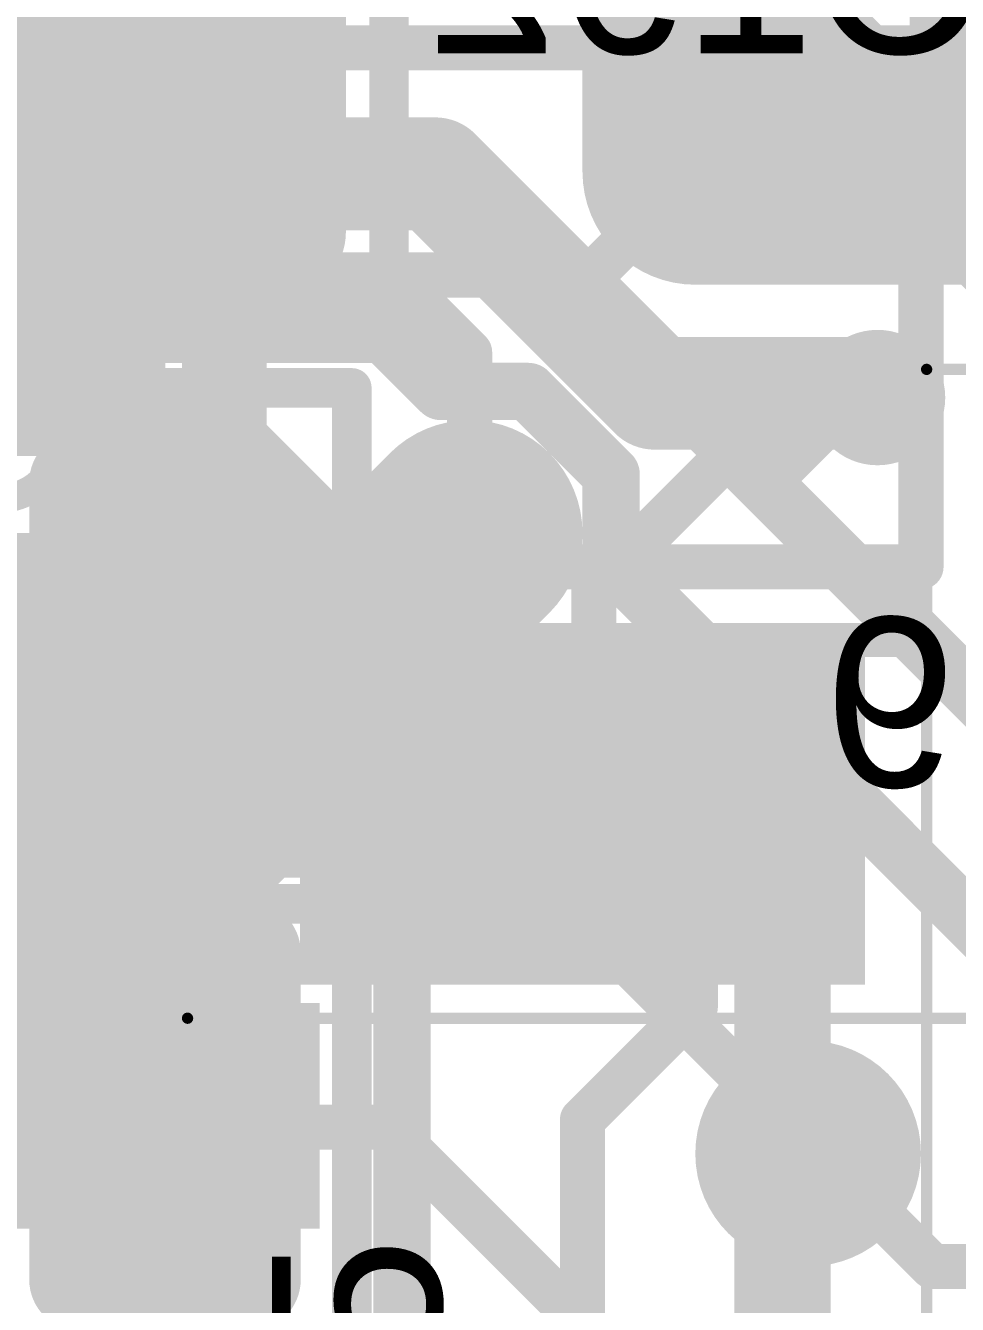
# Model space of a CAD drawing. Header units: inches. Extents: x -3 to 191, y -18 to 93.
# Drawn here: x 51.03 to 55.16, y 46.08 to 51.75 of the extents above; entities that cross this region are included whole.
import ezdxf

# ---------------------------------------------------------------- set-up
doc = ezdxf.new("R2010")
doc.units = ezdxf.units.IN
for name, color, linetype in [('Bottom Layer', 5, 'Continuous'), ('Bottom Overlay', 54, 'Continuous'), ('Bottom Paste', 16, 'Continuous'), ('Bottom Solder', 6, 'Continuous'), ('GND 1', 90, 'Continuous'), ('GND 2', 156, 'Continuous'), ('Mechanical 13', 56, 'Continuous'), ('Mechanical 15', 56, 'Continuous'), ('Mechanical 20', 56, 'Continuous'), ('PWR', 16, 'Continuous'), ('Signal L4', 76, 'Continuous'), ('Top Layer', 1, 'Continuous'), ('Top Overlay', 2, 'Continuous'), ('Top Paste', 8, 'Continuous'), ('Top Solder', 216, 'Continuous'), ('Via Holes', 16, 'Continuous')]:
    doc.layers.add(name, color=color, linetype=linetype)
doc.styles.add('Arial', font='', dxfattribs={"height": 0.2})
doc.styles.get('Arial').set_extended_font_data('Arial')

# ---------------------------------------------------------------- blocks, each defined once
blk = doc.blocks.new('RES_0805_B_33')
at = {"layer": 'Bottom Layer'}
h = blk.add_hatch(color=5, dxfattribs=at)
edge = h.paths.add_edge_path()
edge.add_arc((-1.325, 0.725), 0.125, 90, 180)
edge.add_line((-1.45, 0.725), (-1.45, -0.725))
edge.add_arc((-1.325, -0.725), 0.125, 180, 270)
edge.add_line((-1.325, -0.85), (-0.575, -0.85))
edge.add_arc((-0.575, -0.725), 0.125, 270, 360)
edge.add_line((-0.45, -0.725), (-0.45, 0.725))
edge.add_arc((-0.575, 0.725), 0.125, 0, 90)
edge.add_line((-0.575, 0.85), (-1.325, 0.85))
h = blk.add_hatch(color=5, dxfattribs=at)
edge = h.paths.add_edge_path()
edge.add_arc((0.575, 0.725), 0.125, 90, 180)
edge.add_line((0.45, 0.725), (0.45, -0.725))
edge.add_arc((0.575, -0.725), 0.125, 180, 270)
edge.add_line((0.575, -0.85), (1.325, -0.85))
edge.add_arc((1.325, -0.725), 0.125, 270, 360)
edge.add_line((1.45, -0.725), (1.45, 0.725))
edge.add_arc((1.325, 0.725), 0.125, 0, 90)
edge.add_line((1.325, 0.85), (0.575, 0.85))
at = {"layer": 'Bottom Paste'}
h = blk.add_hatch(color=16, dxfattribs=at)
edge = h.paths.add_edge_path()
edge.add_arc((-1.325, 0.725), 0.125, 90, 180)
edge.add_line((-1.45, 0.725), (-1.45, -0.725))
edge.add_arc((-1.325, -0.725), 0.125, 180, 270)
edge.add_line((-1.325, -0.85), (-0.575, -0.85))
edge.add_arc((-0.575, -0.725), 0.125, 270, 360)
edge.add_line((-0.45, -0.725), (-0.45, 0.725))
edge.add_arc((-0.575, 0.725), 0.125, 0, 90)
edge.add_line((-0.575, 0.85), (-1.325, 0.85))
h = blk.add_hatch(color=16, dxfattribs=at)
edge = h.paths.add_edge_path()
edge.add_arc((0.575, 0.725), 0.125, 90, 180)
edge.add_line((0.45, 0.725), (0.45, -0.725))
edge.add_arc((0.575, -0.725), 0.125, 180, 270)
edge.add_line((0.575, -0.85), (1.325, -0.85))
edge.add_arc((1.325, -0.725), 0.125, 270, 360)
edge.add_line((1.45, -0.725), (1.45, 0.725))
edge.add_arc((1.325, 0.725), 0.125, 0, 90)
edge.add_line((1.325, 0.85), (0.575, 0.85))
at = {"layer": 'Bottom Solder'}
h = blk.add_hatch(color=6, dxfattribs=at)
edge = h.paths.add_edge_path()
edge.add_arc((-1.325, 0.725), 0.2266, 90, 180)
edge.add_line((-1.5516, 0.725), (-1.5516, -0.725))
edge.add_arc((-1.325, -0.725), 0.2266, 180, 270)
edge.add_line((-1.325, -0.9516), (-0.575, -0.9516))
edge.add_arc((-0.575, -0.725), 0.2266, 270, 360)
edge.add_line((-0.3484, -0.725), (-0.3484, 0.725))
edge.add_arc((-0.575, 0.725), 0.2266, 0, 90)
edge.add_line((-0.575, 0.9516), (-1.325, 0.9516))
h = blk.add_hatch(color=6, dxfattribs=at)
edge = h.paths.add_edge_path()
edge.add_arc((0.575, 0.725), 0.2266, 90, 180)
edge.add_line((0.3484, 0.725), (0.3484, -0.725))
edge.add_arc((0.575, -0.725), 0.2266, 180, 270)
edge.add_line((0.575, -0.9516), (1.325, -0.9516))
edge.add_arc((1.325, -0.725), 0.2266, 270, 360)
edge.add_line((1.5516, -0.725), (1.5516, 0.725))
edge.add_arc((1.325, 0.725), 0.2266, 0, 90)
edge.add_line((1.325, 0.9516), (0.575, 0.9516))
at = {"layer": 'Mechanical 13'}
for points in [[(1.778, 1.143, 0.175, 0.175, 0), (-1.778, 1.143, 0.175, 0.175, 0)], [(-1.778, 1.143, 0.175, 0.175, 0), (-1.778, -1.143, 0.175, 0.175, 0)], [(1.778, 1.143, 0.175, 0.175, 0), (1.778, -1.143, 0.175, 0.175, 0)], [(1.778, -1.143, 0.175, 0.175, 0), (-1.778, -1.143, 0.175, 0.175, 0)]]:
    blk.add_lwpolyline(points, format="xyseb", dxfattribs=at)
for points in [[(-1.8217, 1.143, 0.0875, 0.0875, 1), (-1.7343, 1.143, 0.0875, 0.0875, 1)], [(-1.8217, 1.143, 0.0875, 0.0875, 1), (-1.7343, 1.143, 0.0875, 0.0875, 1)], [(1.7343, 1.143, 0.0875, 0.0875, 1), (1.8217, 1.143, 0.0875, 0.0875, 1)], [(1.7343, 1.143, 0.0875, 0.0875, 1), (1.8217, 1.143, 0.0875, 0.0875, 1)], [(-1.8217, -1.143, 0.0875, 0.0875, 1), (-1.7343, -1.143, 0.0875, 0.0875, 1)], [(-1.8217, -1.143, 0.0875, 0.0875, 1), (-1.7343, -1.143, 0.0875, 0.0875, 1)], [(1.7343, -1.143, 0.0875, 0.0875, 1), (1.8217, -1.143, 0.0875, 0.0875, 1)], [(1.7343, -1.143, 0.0875, 0.0875, 1), (1.8217, -1.143, 0.0875, 0.0875, 1)]]:
    blk.add_lwpolyline(points, format="xyseb", close=True, dxfattribs=at)
at = {"layer": 'Mechanical 13', "style": 'Arial', "text_generation_flag": 2}
blk.add_text('R148', height=1, rotation=180, dxfattribs=at).set_placement((-1.7494, 0.4998))
blk = doc.blocks.new('RES_0805_B_34')
at = {"layer": 'Bottom Layer'}
h = blk.add_hatch(color=5, dxfattribs=at)
edge = h.paths.add_edge_path()
edge.add_arc((-1.325, 0.725), 0.125, 90, 180)
edge.add_line((-1.45, 0.725), (-1.45, -0.725))
edge.add_arc((-1.325, -0.725), 0.125, 180, 270)
edge.add_line((-1.325, -0.85), (-0.575, -0.85))
edge.add_arc((-0.575, -0.725), 0.125, 270, 360)
edge.add_line((-0.45, -0.725), (-0.45, 0.725))
edge.add_arc((-0.575, 0.725), 0.125, 0, 90)
edge.add_line((-0.575, 0.85), (-1.325, 0.85))
h = blk.add_hatch(color=5, dxfattribs=at)
edge = h.paths.add_edge_path()
edge.add_arc((0.575, 0.725), 0.125, 90, 180)
edge.add_line((0.45, 0.725), (0.45, -0.725))
edge.add_arc((0.575, -0.725), 0.125, 180, 270)
edge.add_line((0.575, -0.85), (1.325, -0.85))
edge.add_arc((1.325, -0.725), 0.125, 270, 360)
edge.add_line((1.45, -0.725), (1.45, 0.725))
edge.add_arc((1.325, 0.725), 0.125, 0, 90)
edge.add_line((1.325, 0.85), (0.575, 0.85))
at = {"layer": 'Bottom Paste'}
h = blk.add_hatch(color=16, dxfattribs=at)
edge = h.paths.add_edge_path()
edge.add_arc((-1.325, 0.725), 0.125, 90, 180)
edge.add_line((-1.45, 0.725), (-1.45, -0.725))
edge.add_arc((-1.325, -0.725), 0.125, 180, 270)
edge.add_line((-1.325, -0.85), (-0.575, -0.85))
edge.add_arc((-0.575, -0.725), 0.125, 270, 360)
edge.add_line((-0.45, -0.725), (-0.45, 0.725))
edge.add_arc((-0.575, 0.725), 0.125, 0, 90)
edge.add_line((-0.575, 0.85), (-1.325, 0.85))
h = blk.add_hatch(color=16, dxfattribs=at)
edge = h.paths.add_edge_path()
edge.add_arc((0.575, 0.725), 0.125, 90, 180)
edge.add_line((0.45, 0.725), (0.45, -0.725))
edge.add_arc((0.575, -0.725), 0.125, 180, 270)
edge.add_line((0.575, -0.85), (1.325, -0.85))
edge.add_arc((1.325, -0.725), 0.125, 270, 360)
edge.add_line((1.45, -0.725), (1.45, 0.725))
edge.add_arc((1.325, 0.725), 0.125, 0, 90)
edge.add_line((1.325, 0.85), (0.575, 0.85))
at = {"layer": 'Bottom Solder'}
h = blk.add_hatch(color=6, dxfattribs=at)
edge = h.paths.add_edge_path()
edge.add_arc((-1.325, 0.725), 0.2266, 90, 180)
edge.add_line((-1.5516, 0.725), (-1.5516, -0.725))
edge.add_arc((-1.325, -0.725), 0.2266, 180, 270)
edge.add_line((-1.325, -0.9516), (-0.575, -0.9516))
edge.add_arc((-0.575, -0.725), 0.2266, 270, 360)
edge.add_line((-0.3484, -0.725), (-0.3484, 0.725))
edge.add_arc((-0.575, 0.725), 0.2266, 0, 90)
edge.add_line((-0.575, 0.9516), (-1.325, 0.9516))
h = blk.add_hatch(color=6, dxfattribs=at)
edge = h.paths.add_edge_path()
edge.add_arc((0.575, 0.725), 0.2266, 90, 180)
edge.add_line((0.3484, 0.725), (0.3484, -0.725))
edge.add_arc((0.575, -0.725), 0.2266, 180, 270)
edge.add_line((0.575, -0.9516), (1.325, -0.9516))
edge.add_arc((1.325, -0.725), 0.2266, 270, 360)
edge.add_line((1.5516, -0.725), (1.5516, 0.725))
edge.add_arc((1.325, 0.725), 0.2266, 0, 90)
edge.add_line((1.325, 0.9516), (0.575, 0.9516))
at = {"layer": 'Mechanical 13'}
for points in [[(1.778, 1.143, 0.175, 0.175, 0), (-1.778, 1.143, 0.175, 0.175, 0)], [(-1.778, 1.143, 0.175, 0.175, 0), (-1.778, -1.143, 0.175, 0.175, 0)], [(1.778, 1.143, 0.175, 0.175, 0), (1.778, -1.143, 0.175, 0.175, 0)], [(1.778, -1.143, 0.175, 0.175, 0), (-1.778, -1.143, 0.175, 0.175, 0)]]:
    blk.add_lwpolyline(points, format="xyseb", dxfattribs=at)
for points in [[(-1.8217, 1.143, 0.0875, 0.0875, 1), (-1.7343, 1.143, 0.0875, 0.0875, 1)], [(-1.8217, 1.143, 0.0875, 0.0875, 1), (-1.7343, 1.143, 0.0875, 0.0875, 1)], [(1.7343, 1.143, 0.0875, 0.0875, 1), (1.8217, 1.143, 0.0875, 0.0875, 1)], [(1.7343, 1.143, 0.0875, 0.0875, 1), (1.8217, 1.143, 0.0875, 0.0875, 1)], [(-1.8217, -1.143, 0.0875, 0.0875, 1), (-1.7343, -1.143, 0.0875, 0.0875, 1)], [(-1.8217, -1.143, 0.0875, 0.0875, 1), (-1.7343, -1.143, 0.0875, 0.0875, 1)], [(1.7343, -1.143, 0.0875, 0.0875, 1), (1.8217, -1.143, 0.0875, 0.0875, 1)], [(1.7343, -1.143, 0.0875, 0.0875, 1), (1.8217, -1.143, 0.0875, 0.0875, 1)]]:
    blk.add_lwpolyline(points, format="xyseb", close=True, dxfattribs=at)
at = {"layer": 'Mechanical 13', "style": 'Arial', "text_generation_flag": 2}
blk.add_text('R147', height=1, rotation=180, dxfattribs=at).set_placement((-1.7494, 0.4998))
blk = doc.blocks.new('CAP_0805_B_51')
at = {"layer": 'Bottom Layer'}
h = blk.add_hatch(color=5, dxfattribs=at)
edge = h.paths.add_edge_path()
edge.add_arc((-1.668, 0.675), 0.175, 90, 180)
edge.add_line((-1.843, 0.675), (-1.843, -0.675))
edge.add_arc((-1.668, -0.675), 0.175, 180, 270)
edge.add_line((-1.668, -0.85), (-0.618, -0.85))
edge.add_arc((-0.618, -0.675), 0.175, 270, 360)
edge.add_line((-0.443, -0.675), (-0.443, 0.675))
edge.add_arc((-0.618, 0.675), 0.175, 0, 90)
edge.add_line((-0.618, 0.85), (-1.668, 0.85))
h = blk.add_hatch(color=5, dxfattribs=at)
edge = h.paths.add_edge_path()
edge.add_arc((0.618, 0.675), 0.175, 90, 180)
edge.add_line((0.443, 0.675), (0.443, -0.675))
edge.add_arc((0.618, -0.675), 0.175, 180, 270)
edge.add_line((0.618, -0.85), (1.668, -0.85))
edge.add_arc((1.668, -0.675), 0.175, 270, 360)
edge.add_line((1.843, -0.675), (1.843, 0.675))
edge.add_arc((1.668, 0.675), 0.175, 0, 90)
edge.add_line((1.668, 0.85), (0.618, 0.85))
at = {"layer": 'Bottom Paste'}
h = blk.add_hatch(color=16, dxfattribs=at)
edge = h.paths.add_edge_path()
edge.add_arc((-1.668, 0.675), 0.175, 90, 180)
edge.add_line((-1.843, 0.675), (-1.843, -0.675))
edge.add_arc((-1.668, -0.675), 0.175, 180, 270)
edge.add_line((-1.668, -0.85), (-0.618, -0.85))
edge.add_arc((-0.618, -0.675), 0.175, 270, 360)
edge.add_line((-0.443, -0.675), (-0.443, 0.675))
edge.add_arc((-0.618, 0.675), 0.175, 0, 90)
edge.add_line((-0.618, 0.85), (-1.668, 0.85))
h = blk.add_hatch(color=16, dxfattribs=at)
edge = h.paths.add_edge_path()
edge.add_arc((0.618, 0.675), 0.175, 90, 180)
edge.add_line((0.443, 0.675), (0.443, -0.675))
edge.add_arc((0.618, -0.675), 0.175, 180, 270)
edge.add_line((0.618, -0.85), (1.668, -0.85))
edge.add_arc((1.668, -0.675), 0.175, 270, 360)
edge.add_line((1.843, -0.675), (1.843, 0.675))
edge.add_arc((1.668, 0.675), 0.175, 0, 90)
edge.add_line((1.668, 0.85), (0.618, 0.85))
at = {"layer": 'Bottom Solder'}
h = blk.add_hatch(color=6, dxfattribs=at)
edge = h.paths.add_edge_path()
edge.add_arc((-1.668, 0.675), 0.2766, 90, 180)
edge.add_line((-1.9446, 0.675), (-1.9446, -0.675))
edge.add_arc((-1.668, -0.675), 0.2766, 180, 270)
edge.add_line((-1.668, -0.9516), (-0.618, -0.9516))
edge.add_arc((-0.618, -0.675), 0.2766, 270, 360)
edge.add_line((-0.3414, -0.675), (-0.3414, 0.675))
edge.add_arc((-0.618, 0.675), 0.2766, 0, 90)
edge.add_line((-0.618, 0.9516), (-1.668, 0.9516))
h = blk.add_hatch(color=6, dxfattribs=at)
edge = h.paths.add_edge_path()
edge.add_arc((0.618, 0.675), 0.2766, 90, 180)
edge.add_line((0.3414, 0.675), (0.3414, -0.675))
edge.add_arc((0.618, -0.675), 0.2766, 180, 270)
edge.add_line((0.618, -0.9516), (1.668, -0.9516))
edge.add_arc((1.668, -0.675), 0.2766, 270, 360)
edge.add_line((1.9446, -0.675), (1.9446, 0.675))
edge.add_arc((1.668, 0.675), 0.2766, 0, 90)
edge.add_line((1.668, 0.9516), (0.618, 0.9516))
at = {"layer": 'Mechanical 13'}
for points in [[(-2.159, 1.143, 0.175, 0.175, 0), (2.159, 1.143, 0.175, 0.175, 0)], [(-2.159, 1.143, 0.175, 0.175, 0), (-2.159, -1.143, 0.175, 0.175, 0)], [(2.159, 1.143, 0.175, 0.175, 0), (2.159, -1.143, 0.175, 0.175, 0)], [(-2.159, -1.143, 0.175, 0.175, 0), (2.159, -1.143, 0.175, 0.175, 0)]]:
    blk.add_lwpolyline(points, format="xyseb", dxfattribs=at)
for points in [[(-2.2027, 1.143, 0.0875, 0.0875, 1), (-2.1153, 1.143, 0.0875, 0.0875, 1)], [(-2.2027, 1.143, 0.0875, 0.0875, 1), (-2.1153, 1.143, 0.0875, 0.0875, 1)], [(2.1153, 1.143, 0.0875, 0.0875, 1), (2.2027, 1.143, 0.0875, 0.0875, 1)], [(2.1153, 1.143, 0.0875, 0.0875, 1), (2.2027, 1.143, 0.0875, 0.0875, 1)], [(-2.2027, -1.143, 0.0875, 0.0875, 1), (-2.1153, -1.143, 0.0875, 0.0875, 1)], [(-2.2027, -1.143, 0.0875, 0.0875, 1), (-2.1153, -1.143, 0.0875, 0.0875, 1)], [(2.1153, -1.143, 0.0875, 0.0875, 1), (2.2027, -1.143, 0.0875, 0.0875, 1)], [(2.1153, -1.143, 0.0875, 0.0875, 1), (2.2027, -1.143, 0.0875, 0.0875, 1)]]:
    blk.add_lwpolyline(points, format="xyseb", close=True, dxfattribs=at)
at = {"layer": 'Mechanical 13', "style": 'Arial', "text_generation_flag": 2}
blk.add_text('C196', height=1, rotation=180, dxfattribs=at).set_placement((-1.7494, 0.4998))
blk = doc.blocks.new('QFP50P900X900X160_48N_B_66')
at = {"layer": 'Mechanical 20'}
for points in [[(-5.225, -5.225, 0.05, 0.05, 0), (-5.225, 5.225, 0.05, 0.05, 0)], [(5.225, -5.225, 0.05, 0.05, 0), (-5.225, -5.225, 0.05, 0.05, 0)]]:
    blk.add_lwpolyline(points, format="xyseb", dxfattribs=at)
blk.add_lwpolyline([(-5.2375, -5.225, 0.025, 0.025, 1), (-5.2125, -5.225, 0.025, 0.025, 1)], format="xyseb", close=True, dxfattribs=at)
blk.add_lwpolyline([(-5.2375, -5.225, 0.025, 0.025, 1), (-5.2125, -5.225, 0.025, 0.025, 1)], format="xyseb", close=True, dxfattribs=at)
blk = doc.blocks.new('PAD_RND_1MM_141')
at = {"layer": 'Top Layer'}
h = blk.add_hatch(color=1, dxfattribs=at)
edge = h.paths.add_edge_path()
edge.add_arc((0, 0), 0.5, 0, 360)
at = {"layer": 'Top Solder'}
h = blk.add_hatch(color=216, dxfattribs=at)
edge = h.paths.add_edge_path()
edge.add_arc((0, 0), 0.5, 0, 360)
blk = doc.blocks.new('CAP_0805_390')
at = {"layer": 'Top Layer'}
h = blk.add_hatch(color=1, dxfattribs=at)
edge = h.paths.add_edge_path()
edge.add_arc((-1.668, 0.675), 0.175, 90, 180)
edge.add_line((-1.843, 0.675), (-1.843, -0.675))
edge.add_arc((-1.668, -0.675), 0.175, 180, 270)
edge.add_line((-1.668, -0.85), (-0.618, -0.85))
edge.add_arc((-0.618, -0.675), 0.175, 270, 360)
edge.add_line((-0.443, -0.675), (-0.443, 0.675))
edge.add_arc((-0.618, 0.675), 0.175, 0, 90)
edge.add_line((-0.618, 0.85), (-1.668, 0.85))
h = blk.add_hatch(color=1, dxfattribs=at)
edge = h.paths.add_edge_path()
edge.add_arc((0.618, 0.675), 0.175, 90, 180)
edge.add_line((0.443, 0.675), (0.443, -0.675))
edge.add_arc((0.618, -0.675), 0.175, 180, 270)
edge.add_line((0.618, -0.85), (1.668, -0.85))
edge.add_arc((1.668, -0.675), 0.175, 270, 360)
edge.add_line((1.843, -0.675), (1.843, 0.675))
edge.add_arc((1.668, 0.675), 0.175, 0, 90)
edge.add_line((1.668, 0.85), (0.618, 0.85))
at = {"layer": 'Top Paste'}
h = blk.add_hatch(color=8, dxfattribs=at)
edge = h.paths.add_edge_path()
edge.add_arc((-1.668, 0.675), 0.175, 90, 180)
edge.add_line((-1.843, 0.675), (-1.843, -0.675))
edge.add_arc((-1.668, -0.675), 0.175, 180, 270)
edge.add_line((-1.668, -0.85), (-0.618, -0.85))
edge.add_arc((-0.618, -0.675), 0.175, 270, 360)
edge.add_line((-0.443, -0.675), (-0.443, 0.675))
edge.add_arc((-0.618, 0.675), 0.175, 0, 90)
edge.add_line((-0.618, 0.85), (-1.668, 0.85))
h = blk.add_hatch(color=8, dxfattribs=at)
edge = h.paths.add_edge_path()
edge.add_arc((0.618, 0.675), 0.175, 90, 180)
edge.add_line((0.443, 0.675), (0.443, -0.675))
edge.add_arc((0.618, -0.675), 0.175, 180, 270)
edge.add_line((0.618, -0.85), (1.668, -0.85))
edge.add_arc((1.668, -0.675), 0.175, 270, 360)
edge.add_line((1.843, -0.675), (1.843, 0.675))
edge.add_arc((1.668, 0.675), 0.175, 0, 90)
edge.add_line((1.668, 0.85), (0.618, 0.85))
at = {"layer": 'Top Solder'}
h = blk.add_hatch(color=216, dxfattribs=at)
edge = h.paths.add_edge_path()
edge.add_arc((-1.668, 0.675), 0.2766, 90, 180)
edge.add_line((-1.9446, 0.675), (-1.9446, -0.675))
edge.add_arc((-1.668, -0.675), 0.2766, 180, 270)
edge.add_line((-1.668, -0.9516), (-0.618, -0.9516))
edge.add_arc((-0.618, -0.675), 0.2766, 270, 360)
edge.add_line((-0.3414, -0.675), (-0.3414, 0.675))
edge.add_arc((-0.618, 0.675), 0.2766, 0, 90)
edge.add_line((-0.618, 0.9516), (-1.668, 0.9516))
h = blk.add_hatch(color=216, dxfattribs=at)
edge = h.paths.add_edge_path()
edge.add_arc((0.618, 0.675), 0.2766, 90, 180)
edge.add_line((0.3414, 0.675), (0.3414, -0.675))
edge.add_arc((0.618, -0.675), 0.2766, 180, 270)
edge.add_line((0.618, -0.9516), (1.668, -0.9516))
edge.add_arc((1.668, -0.675), 0.2766, 270, 360)
edge.add_line((1.9446, -0.675), (1.9446, 0.675))
edge.add_arc((1.668, 0.675), 0.2766, 0, 90)
edge.add_line((1.668, 0.9516), (0.618, 0.9516))
at = {"layer": 'Mechanical 13'}
for points in [[(-2.159, 1.143, 0.175, 0.175, 0), (-2.159, -1.143, 0.175, 0.175, 0)], [(-2.159, 1.143, 0.175, 0.175, 0), (2.159, 1.143, 0.175, 0.175, 0)], [(2.159, 1.143, 0.175, 0.175, 0), (2.159, -1.143, 0.175, 0.175, 0)], [(-2.159, -1.143, 0.175, 0.175, 0), (2.159, -1.143, 0.175, 0.175, 0)]]:
    blk.add_lwpolyline(points, format="xyseb", dxfattribs=at)
for points in [[(-2.2027, 1.143, 0.0875, 0.0875, 1), (-2.1153, 1.143, 0.0875, 0.0875, 1)], [(-2.2027, 1.143, 0.0875, 0.0875, 1), (-2.1153, 1.143, 0.0875, 0.0875, 1)], [(2.1153, 1.143, 0.0875, 0.0875, 1), (2.2027, 1.143, 0.0875, 0.0875, 1)], [(2.1153, 1.143, 0.0875, 0.0875, 1), (2.2027, 1.143, 0.0875, 0.0875, 1)], [(-2.2027, -1.143, 0.0875, 0.0875, 1), (-2.1153, -1.143, 0.0875, 0.0875, 1)], [(-2.2027, -1.143, 0.0875, 0.0875, 1), (-2.1153, -1.143, 0.0875, 0.0875, 1)], [(2.1153, -1.143, 0.0875, 0.0875, 1), (2.2027, -1.143, 0.0875, 0.0875, 1)], [(2.1153, -1.143, 0.0875, 0.0875, 1), (2.2027, -1.143, 0.0875, 0.0875, 1)]]:
    blk.add_lwpolyline(points, format="xyseb", close=True, dxfattribs=at)
at = {"layer": 'Mechanical 13', "style": 'Arial'}
blk.add_text('C138', height=1, dxfattribs=at).set_placement((-1.7494, -0.4998))
blk = doc.blocks.new('SOP50P490X110_10N_526')
at = {"layer": 'Top Layer'}
for points in [[(1.5, 1.15), (2.9, 1.15), (2.9, 0.85), (1.5, 0.85)], [(1.5, 0.65), (2.9, 0.65), (2.9, 0.35), (1.5, 0.35)], [(1.5, 0.15), (2.9, 0.15), (2.9, -0.15), (1.5, -0.15)], [(1.5, -0.35), (2.9, -0.35), (2.9, -0.65), (1.5, -0.65)], [(1.5, -0.85), (2.9, -0.85), (2.9, -1.15), (1.5, -1.15)]]:
    blk.add_hatch(color=1, dxfattribs=at).paths.add_polyline_path(points)
at = {"layer": 'Top Paste'}
for points in [[(1.5, 1.15), (2.9, 1.15), (2.9, 0.85), (1.5, 0.85)], [(1.5, 0.65), (2.9, 0.65), (2.9, 0.35), (1.5, 0.35)], [(1.5, 0.15), (2.9, 0.15), (2.9, -0.15), (1.5, -0.15)], [(1.5, -0.35), (2.9, -0.35), (2.9, -0.65), (1.5, -0.65)], [(1.5, -0.85), (2.9, -0.85), (2.9, -1.15), (1.5, -1.15)]]:
    blk.add_hatch(color=8, dxfattribs=at).paths.add_polyline_path(points)
at = {"layer": 'Top Solder'}
for points in [[(1.3984, 1.2516), (3.0016, 1.2516), (3.0016, 0.7484), (1.3984, 0.7484)], [(1.3984, 0.7516), (3.0016, 0.7516), (3.0016, 0.2484), (1.3984, 0.2484)], [(1.3984, 0.2516), (3.0016, 0.2516), (3.0016, -0.2516), (1.3984, -0.2516)], [(1.3984, -0.2484), (3.0016, -0.2484), (3.0016, -0.7516), (1.3984, -0.7516)], [(1.3984, -0.7484), (3.0016, -0.7484), (3.0016, -1.2516), (1.3984, -1.2516)]]:
    blk.add_hatch(color=216, dxfattribs=at).paths.add_polyline_path(points)
at = {"layer": 'Mechanical 15'}
for points in [[(-1.5, 1, 0.1, 0.1, 0), (-1, 1.5, 0.1, 0.1, 0)], [(1.5, 1.5, 0.1, 0.1, 0), (-1.5, 1.5, 0.1, 0.1, 0)], [(1.5, -1.5, 0.1, 0.1, 0), (1.5, 1.5, 0.1, 0.1, 0)], [(1.5, -1.5, 0.1, 0.1, 0), (-1.5, -1.5, 0.1, 0.1, 0)]]:
    blk.add_lwpolyline(points, format="xyseb", dxfattribs=at)
for points in [[(-1.025, 1.5, 0.05, 0.05, 1), (-0.975, 1.5, 0.05, 0.05, 1)], [(1.475, 1.5, 0.05, 0.05, 1), (1.525, 1.5, 0.05, 0.05, 1)], [(1.475, 1.5, 0.05, 0.05, 1), (1.525, 1.5, 0.05, 0.05, 1)], [(1.475, -1.5, 0.05, 0.05, 1), (1.525, -1.5, 0.05, 0.05, 1)], [(1.475, -1.5, 0.05, 0.05, 1), (1.525, -1.5, 0.05, 0.05, 1)]]:
    blk.add_lwpolyline(points, format="xyseb", close=True, dxfattribs=at)
at = {"layer": 'Mechanical 20'}
for points in [[(3.15, -1.75, 0.05, 0.05, 0), (3.15, 1.75, 0.05, 0.05, 0)], [(3.15, -1.75, 0.05, 0.05, 0), (-3.15, -1.75, 0.05, 0.05, 0)]]:
    blk.add_lwpolyline(points, format="xyseb", dxfattribs=at)
blk.add_lwpolyline([(3.1375, -1.75, 0.025, 0.025, 1), (3.1625, -1.75, 0.025, 0.025, 1)], format="xyseb", close=True, dxfattribs=at)
blk.add_lwpolyline([(3.1375, -1.75, 0.025, 0.025, 1), (3.1625, -1.75, 0.025, 0.025, 1)], format="xyseb", close=True, dxfattribs=at)
at = {"layer": 'Top Overlay'}
for points in [[(-1.15, -1.5, 0.2, 0.2, 0), (-1.15, 1.5, 0.2, 0.2, 0)], [(1.15, 1.5, 0.2, 0.2, 0), (-1.15, 1.5, 0.2, 0.2, 0)], [(1.15, -1.5, 0.2, 0.2, 0), (1.15, 1.5, 0.2, 0.2, 0)], [(1.15, -1.5, 0.2, 0.2, 0), (-1.15, -1.5, 0.2, 0.2, 0)]]:
    blk.add_lwpolyline(points, format="xyseb", dxfattribs=at)
for points in [[(-1.2, 1.5, 0.1, 0.1, 1), (-1.1, 1.5, 0.1, 0.1, 1)], [(-1.2, 1.5, 0.1, 0.1, 1), (-1.1, 1.5, 0.1, 0.1, 1)], [(1.1, 1.5, 0.1, 0.1, 1), (1.2, 1.5, 0.1, 0.1, 1)], [(1.1, 1.5, 0.1, 0.1, 1), (1.2, 1.5, 0.1, 0.1, 1)], [(-1.2, -1.5, 0.1, 0.1, 1), (-1.1, -1.5, 0.1, 0.1, 1)], [(-1.2, -1.5, 0.1, 0.1, 1), (-1.1, -1.5, 0.1, 0.1, 1)], [(1.1, -1.5, 0.1, 0.1, 1), (1.2, -1.5, 0.1, 0.1, 1)], [(1.1, -1.5, 0.1, 0.1, 1), (1.2, -1.5, 0.1, 0.1, 1)]]:
    blk.add_lwpolyline(points, format="xyseb", close=True, dxfattribs=at)

msp = doc.modelspace()

# ---------------------------------------------------------------- hatches: boundary and pattern name
at = {"layer": 'Bottom Layer'}
h = msp.add_hatch(color=5, dxfattribs=at)
edge = h.paths.add_edge_path()
edge.add_arc((54, 51.1), 0.3, 0, 360)
h = msp.add_hatch(color=5, dxfattribs=at)
edge = h.paths.add_edge_path()
edge.add_arc((54.8075, 50.1), 0.3, 0, 360)
h = msp.add_hatch(color=5, dxfattribs=at)
edge = h.paths.add_edge_path()
edge.add_arc((53, 49.5), 0.3, 0, 360)
at = {"layer": 'GND 1'}
h = msp.add_hatch(color=90, dxfattribs=at)
edge = h.paths.add_edge_path()
edge.add_arc((54, 51.1), 0.3, 0, 360)
h = msp.add_hatch(color=90, dxfattribs=at)
edge = h.paths.add_edge_path()
edge.add_arc((54.8075, 50.1), 0.3, 0, 360)
h = msp.add_hatch(color=90, dxfattribs=at)
edge = h.paths.add_edge_path()
edge.add_arc((53, 49.5), 0.3, 0, 360)
at = {"layer": 'GND 2'}
h = msp.add_hatch(color=156, dxfattribs=at)
edge = h.paths.add_edge_path()
edge.add_arc((54, 51.1), 0.3, 0, 360)
h = msp.add_hatch(color=156, dxfattribs=at)
edge = h.paths.add_edge_path()
edge.add_arc((54.8075, 50.1), 0.3, 0, 360)
h = msp.add_hatch(color=156, dxfattribs=at)
edge = h.paths.add_edge_path()
edge.add_arc((53, 49.5), 0.3, 0, 360)
at = {"layer": 'PWR'}
h = msp.add_hatch(color=16, dxfattribs=at)
edge = h.paths.add_edge_path()
edge.add_arc((54, 51.1), 0.3, 0, 360)
h = msp.add_hatch(color=16, dxfattribs=at)
edge = h.paths.add_edge_path()
edge.add_arc((54.8075, 50.1), 0.3, 0, 360)
h = msp.add_hatch(color=16, dxfattribs=at)
edge = h.paths.add_edge_path()
edge.add_arc((53, 49.5), 0.3, 0, 360)
at = {"layer": 'Signal L4'}
h = msp.add_hatch(color=76, dxfattribs=at)
edge = h.paths.add_edge_path()
edge.add_arc((54, 51.1), 0.3, 0, 360)
h = msp.add_hatch(color=76, dxfattribs=at)
edge = h.paths.add_edge_path()
edge.add_arc((54.8075, 50.1), 0.3, 0, 360)
h = msp.add_hatch(color=76, dxfattribs=at)
edge = h.paths.add_edge_path()
edge.add_arc((53, 49.5), 0.3, 0, 360)
at = {"layer": 'Top Layer'}
h = msp.add_hatch(color=1, dxfattribs=at)
edge = h.paths.add_edge_path()
edge.add_arc((54, 51.1), 0.3, 0, 360)
h = msp.add_hatch(color=1, dxfattribs=at)
edge = h.paths.add_edge_path()
edge.add_arc((54.8075, 50.1), 0.3, 0, 360)
h = msp.add_hatch(color=1, dxfattribs=at)
edge = h.paths.add_edge_path()
edge.add_arc((53, 49.5), 0.3, 0, 360)
at = {"layer": 'Via Holes'}
h = msp.add_hatch(color=7, dxfattribs=at)
edge = h.paths.add_edge_path()
edge.add_arc((54, 51.1), 0.15, 0, 360)
h = msp.add_hatch(color=7, dxfattribs=at)
edge = h.paths.add_edge_path()
edge.add_arc((54.8075, 50.1), 0.15, 0, 360)
h = msp.add_hatch(color=7, dxfattribs=at)
edge = h.paths.add_edge_path()
edge.add_arc((53, 49.5), 0.15, 0, 360)

# ---------------------------------------------------------------- linework, layer by layer
at = {"layer": 'Bottom Layer'}
for points in [[(55.1, 51.3852, 0.2, 0.2, 0), (55.1, 54.6147, 0.2, 0.2, 0)], [(54.1412, 52.2744, 0.2, 0.2, 0), (54.7, 51.7156, 0.2, 0.2, 0)], [(54.7, 51.6156, 0.2, 0.2, 0), (54.7, 51.7156, 0.2, 0.2, 0)], [(54.7, 51.2196, 0.2, 0.2, 0), (54.7, 51.6156, 0.2, 0.2, 0)], [(51.5, 51.357, 0.5, 0.5, 0), (51.7655, 51.0915, 0.5, 0.5, 0)], [(55.1, 51.3852, 0.2, 0.2, 0), (56.2097, 50.2755, 0.2, 0.2, 0)], [(51.7655, 51.0915, 0.5, 0.5, 0), (52.8479, 51.0915, 0.5, 0.5, 0)], [(52.8479, 51.0915, 0.5, 0.5, 0), (53.25, 50.6893, 0.5, 0.5, 0)], [(54.7, 51.2196, 0.2, 0.2, 0), (56.0441, 49.8755, 0.2, 0.2, 0)], [(53.25, 50.6893, 0.5, 0.5, 0), (53.8202, 50.1191, 0.5, 0.5, 0)], [(53.25, 50.6893, 0.5, 0.5, 0), (53.25, 50.6893, 0.5, 0.5, 0)], [(53.8202, 50.1191, 0.5, 0.5, 0), (54.7883, 50.1191, 0.5, 0.5, 0)], [(54.7883, 50.1191, 0.5, 0.5, 0), (54.8075, 50.1, 0.5, 0.5, 0)], [(51.95, 49, 0.2, 0.2, 0), (52.2828, 48.6672, 0.2, 0.2, 0)], [(52.2828, 48.6672, 0.2, 0.2, 0), (52.6328, 48.6672, 0.2, 0.2, 0)], [(52.6328, 48.6672, 0.2, 0.2, 0), (55.05, 46.25, 0.2, 0.2, 0)], [(51.95, 46.9167, 0.2, 0.2, 0), (51.9995, 46.8672, 0.2, 0.2, 0)], [(51.9995, 46.8672, 0.2, 0.2, 0), (52.6328, 46.8672, 0.2, 0.2, 0)], [(52.6328, 46.8672, 0.2, 0.2, 0), (53.75, 45.75, 0.2, 0.2, 0)], [(55.05, 46.25, 0.2, 0.2, 0), (56.012, 46.25, 0.2, 0.2, 0)]]:
    msp.add_lwpolyline(points, format="xyseb", dxfattribs=at)
for points in [[(54.65, 51.7156, 0.1, 0.1, 1), (54.75, 51.7156, 0.1, 0.1, 1)], [(54.65, 51.7156, 0.1, 0.1, 1), (54.75, 51.7156, 0.1, 0.1, 1)], [(54.65, 51.6156, 0.1, 0.1, 1), (54.75, 51.6156, 0.1, 0.1, 1)], [(54.65, 51.6156, 0.1, 0.1, 1), (54.75, 51.6156, 0.1, 0.1, 1)], [(51.375, 51.357, 0.25, 0.25, 1), (51.625, 51.357, 0.25, 0.25, 1)], [(55.05, 51.3852, 0.1, 0.1, 1), (55.15, 51.3852, 0.1, 0.1, 1)], [(55.05, 51.3852, 0.1, 0.1, 1), (55.15, 51.3852, 0.1, 0.1, 1)], [(51.6405, 51.0915, 0.25, 0.25, 1), (51.8905, 51.0915, 0.25, 0.25, 1)], [(51.6405, 51.0915, 0.25, 0.25, 1), (51.8905, 51.0915, 0.25, 0.25, 1)], [(52.7229, 51.0915, 0.25, 0.25, 1), (52.9729, 51.0915, 0.25, 0.25, 1)], [(52.7229, 51.0915, 0.25, 0.25, 1), (52.9729, 51.0915, 0.25, 0.25, 1)], [(54.65, 51.2196, 0.1, 0.1, 1), (54.75, 51.2196, 0.1, 0.1, 1)], [(54.65, 51.2196, 0.1, 0.1, 1), (54.75, 51.2196, 0.1, 0.1, 1)], [(53.125, 50.6893, 0.25, 0.25, 1), (53.375, 50.6893, 0.25, 0.25, 1)], [(53.125, 50.6893, 0.25, 0.25, 1), (53.375, 50.6893, 0.25, 0.25, 1)], [(53.125, 50.6893, 0.25, 0.25, 1), (53.375, 50.6893, 0.25, 0.25, 1)], [(53.125, 50.6893, 0.25, 0.25, 1), (53.375, 50.6893, 0.25, 0.25, 1)], [(53.6952, 50.1191, 0.25, 0.25, 1), (53.9452, 50.1191, 0.25, 0.25, 1)], [(53.6952, 50.1191, 0.25, 0.25, 1), (53.9452, 50.1191, 0.25, 0.25, 1)], [(54.6633, 50.1191, 0.25, 0.25, 1), (54.9133, 50.1191, 0.25, 0.25, 1)], [(54.6633, 50.1191, 0.25, 0.25, 1), (54.9133, 50.1191, 0.25, 0.25, 1)], [(54.6825, 50.1, 0.25, 0.25, 1), (54.9325, 50.1, 0.25, 0.25, 1)], [(51.9, 49, 0.1, 0.1, 1), (52, 49, 0.1, 0.1, 1)], [(52.2328, 48.6672, 0.1, 0.1, 1), (52.3328, 48.6672, 0.1, 0.1, 1)], [(52.2328, 48.6672, 0.1, 0.1, 1), (52.3328, 48.6672, 0.1, 0.1, 1)], [(52.5828, 48.6672, 0.1, 0.1, 1), (52.6828, 48.6672, 0.1, 0.1, 1)], [(52.5828, 48.6672, 0.1, 0.1, 1), (52.6828, 48.6672, 0.1, 0.1, 1)], [(51.9, 46.9167, 0.1, 0.1, 1), (52, 46.9167, 0.1, 0.1, 1)], [(51.9495, 46.8672, 0.1, 0.1, 1), (52.0495, 46.8672, 0.1, 0.1, 1)], [(51.9495, 46.8672, 0.1, 0.1, 1), (52.0495, 46.8672, 0.1, 0.1, 1)], [(52.5828, 46.8672, 0.1, 0.1, 1), (52.6828, 46.8672, 0.1, 0.1, 1)], [(52.5828, 46.8672, 0.1, 0.1, 1), (52.6828, 46.8672, 0.1, 0.1, 1)], [(55, 46.25, 0.1, 0.1, 1), (55.1, 46.25, 0.1, 0.1, 1)], [(55, 46.25, 0.1, 0.1, 1), (55.1, 46.25, 0.1, 0.1, 1)]]:
    msp.add_lwpolyline(points, format="xyseb", close=True, dxfattribs=at)
at = {"layer": 'PWR'}
for points in [[(54, 51.1, 1, 1, 0), (54, 53.1462, 1, 1, 0)], [(54, 51.1, 1, 1, 0), (54, 51.1, 1, 1, 0)], [(54, 51.1, 1, 1, 0), (57.7, 51.1, 1, 1, 0)], [(50.3, 46.8, 1, 1, 0), (53, 49.5, 1, 1, 0)]]:
    msp.add_lwpolyline(points, format="xyseb", dxfattribs=at)
for points in [[(53.75, 51.1, 0.5, 0.5, 1), (54.25, 51.1, 0.5, 0.5, 1)], [(53.75, 51.1, 0.5, 0.5, 1), (54.25, 51.1, 0.5, 0.5, 1)], [(53.75, 51.1, 0.5, 0.5, 1), (54.25, 51.1, 0.5, 0.5, 1)], [(53.75, 51.1, 0.5, 0.5, 1), (54.25, 51.1, 0.5, 0.5, 1)], [(52.75, 49.5, 0.5, 0.5, 1), (53.25, 49.5, 0.5, 0.5, 1)]]:
    msp.add_lwpolyline(points, format="xyseb", close=True, dxfattribs=at)
at = {"layer": 'Signal L4'}
for points in [[(47, 51, 0.254, 0.254, 0), (53.0288, 51, 0.254, 0.254, 0)], [(53.0288, 51, 0.254, 0.254, 0), (54.1805, 49.8483, 0.254, 0.254, 0)], [(47.2488, 50.5, 0.254, 0.254, 0), (52.5, 50.5, 0.254, 0.254, 0)], [(52.5, 50.5, 0.254, 0.254, 0), (52.873, 50.127, 0.254, 0.254, 0)], [(52.873, 50.127, 0.254, 0.254, 0), (53.2597, 50.127, 0.254, 0.254, 0)], [(53.2597, 50.127, 0.254, 0.254, 0), (53.627, 49.7597, 0.254, 0.254, 0)], [(47.5, 50, 0.254, 0.254, 0), (51.9, 50, 0.254, 0.254, 0)], [(51.9, 50, 0.254, 0.254, 0), (52.373, 49.527, 0.254, 0.254, 0)], [(54.1805, 49.8403, 0.254, 0.254, 0), (54.1805, 49.8483, 0.254, 0.254, 0)], [(54.1805, 49.8403, 0.254, 0.254, 0), (58.4208, 45.6, 0.254, 0.254, 0)], [(53.627, 49.373, 0.254, 0.254, 0), (53.627, 49.7597, 0.254, 0.254, 0)], [(52.373, 49.2403, 0.254, 0.254, 0), (52.373, 49.527, 0.254, 0.254, 0)], [(53.627, 49.373, 0.254, 0.254, 0), (57.65, 45.35, 0.254, 0.254, 0)], [(52.373, 49.2403, 0.254, 0.254, 0), (52.7403, 48.873, 0.254, 0.254, 0)], [(47.527, 49, 0.254, 0.254, 0), (51.7, 49, 0.254, 0.254, 0)], [(51.7, 49, 0.254, 0.254, 0), (52.7, 48, 0.254, 0.254, 0)], [(52.7403, 48.873, 0.254, 0.254, 0), (53.027, 48.873, 0.254, 0.254, 0)], [(53.027, 48.873, 0.254, 0.254, 0), (54.3, 47.6, 0.254, 0.254, 0)], [(52.7, 44.3, 0.254, 0.254, 0), (52.7, 48, 0.254, 0.254, 0)], [(54.3, 43.9956, 0.254, 0.254, 0), (54.3, 47.6, 0.254, 0.254, 0)]]:
    msp.add_lwpolyline(points, format="xyseb", dxfattribs=at)
for points in [[(52.9653, 51, 0.127, 0.127, 1), (53.0923, 51, 0.127, 0.127, 1)], [(52.9653, 51, 0.127, 0.127, 1), (53.0923, 51, 0.127, 0.127, 1)], [(52.4365, 50.5, 0.127, 0.127, 1), (52.5635, 50.5, 0.127, 0.127, 1)], [(52.4365, 50.5, 0.127, 0.127, 1), (52.5635, 50.5, 0.127, 0.127, 1)], [(52.8095, 50.127, 0.127, 0.127, 1), (52.9365, 50.127, 0.127, 0.127, 1)], [(52.8095, 50.127, 0.127, 0.127, 1), (52.9365, 50.127, 0.127, 0.127, 1)], [(53.1962, 50.127, 0.127, 0.127, 1), (53.3232, 50.127, 0.127, 0.127, 1)], [(53.1962, 50.127, 0.127, 0.127, 1), (53.3232, 50.127, 0.127, 0.127, 1)], [(51.8365, 50, 0.127, 0.127, 1), (51.9635, 50, 0.127, 0.127, 1)], [(51.8365, 50, 0.127, 0.127, 1), (51.9635, 50, 0.127, 0.127, 1)], [(54.117, 49.8483, 0.127, 0.127, 1), (54.244, 49.8483, 0.127, 0.127, 1)], [(54.117, 49.8483, 0.127, 0.127, 1), (54.244, 49.8483, 0.127, 0.127, 1)], [(54.117, 49.8403, 0.127, 0.127, 1), (54.244, 49.8403, 0.127, 0.127, 1)], [(54.117, 49.8403, 0.127, 0.127, 1), (54.244, 49.8403, 0.127, 0.127, 1)], [(53.5635, 49.7597, 0.127, 0.127, 1), (53.6905, 49.7597, 0.127, 0.127, 1)], [(53.5635, 49.7597, 0.127, 0.127, 1), (53.6905, 49.7597, 0.127, 0.127, 1)], [(52.3095, 49.527, 0.127, 0.127, 1), (52.4365, 49.527, 0.127, 0.127, 1)], [(52.3095, 49.527, 0.127, 0.127, 1), (52.4365, 49.527, 0.127, 0.127, 1)], [(53.5635, 49.373, 0.127, 0.127, 1), (53.6905, 49.373, 0.127, 0.127, 1)], [(53.5635, 49.373, 0.127, 0.127, 1), (53.6905, 49.373, 0.127, 0.127, 1)], [(52.3095, 49.2403, 0.127, 0.127, 1), (52.4365, 49.2403, 0.127, 0.127, 1)], [(52.3095, 49.2403, 0.127, 0.127, 1), (52.4365, 49.2403, 0.127, 0.127, 1)], [(51.6365, 49, 0.127, 0.127, 1), (51.7635, 49, 0.127, 0.127, 1)], [(51.6365, 49, 0.127, 0.127, 1), (51.7635, 49, 0.127, 0.127, 1)], [(52.6768, 48.873, 0.127, 0.127, 1), (52.8038, 48.873, 0.127, 0.127, 1)], [(52.6768, 48.873, 0.127, 0.127, 1), (52.8038, 48.873, 0.127, 0.127, 1)], [(52.9635, 48.873, 0.127, 0.127, 1), (53.0905, 48.873, 0.127, 0.127, 1)], [(52.9635, 48.873, 0.127, 0.127, 1), (53.0905, 48.873, 0.127, 0.127, 1)], [(52.6365, 48, 0.127, 0.127, 1), (52.7635, 48, 0.127, 0.127, 1)], [(52.6365, 48, 0.127, 0.127, 1), (52.7635, 48, 0.127, 0.127, 1)], [(54.2365, 47.6, 0.127, 0.127, 1), (54.3635, 47.6, 0.127, 0.127, 1)], [(54.2365, 47.6, 0.127, 0.127, 1), (54.3635, 47.6, 0.127, 0.127, 1)]]:
    msp.add_lwpolyline(points, format="xyseb", close=True, dxfattribs=at)
at = {"layer": 'Top Layer'}
for points in [[(54.5, 51.59, 0.2, 0.2, 0), (54.5, 52.7, 0.2, 0.2, 0)], [(54.01, 51.1, 0.2, 0.2, 0), (54.5, 51.59, 0.2, 0.2, 0)], [(53.543, 50.643, 0.2, 0.2, 0), (54, 51.1, 0.2, 0.2, 0)], [(54, 51.1, 0.2, 0.2, 0), (54.01, 51.1, 0.2, 0.2, 0)], [(50.7, 50.643, 0.2, 0.2, 0), (52.657, 50.643, 0.2, 0.2, 0)], [(52.657, 50.643, 0.2, 0.2, 0), (53, 50.3, 0.2, 0.2, 0)], [(52.657, 50.643, 0.2, 0.2, 0), (53.543, 50.643, 0.2, 0.2, 0)], [(53, 49.5, 0.2, 0.2, 0), (53, 50.3, 0.2, 0.2, 0)], [(54.408, 49.8088, 0.2, 0.2, 0), (54.6992, 50.1, 0.2, 0.2, 0)], [(54.6992, 50.1, 0.2, 0.2, 0), (54.8075, 50.1, 0.2, 0.2, 0)], [(53.55, 49.25, 0.2, 0.2, 0), (54.1088, 49.8088, 0.2, 0.2, 0)], [(54.1088, 49.8088, 0.2, 0.2, 0), (54.408, 49.8088, 0.2, 0.2, 0)], [(53, 48.3, 0.2, 0.2, 0), (53, 49.5, 0.2, 0.2, 0)], [(53.55, 48.35, 0.2, 0.2, 0), (53.55, 49.25, 0.2, 0.2, 0)], [(53.5, 48.3, 0.2, 0.2, 0), (53.55, 48.35, 0.2, 0.2, 0)], [(54, 47.4, 0.2, 0.2, 0), (54, 48.3, 0.2, 0.2, 0)], [(54.5, 46.75, 0.2, 0.2, 0), (54.5, 48.3, 0.2, 0.2, 0)], [(53.5, 46.9, 0.2, 0.2, 0), (54, 47.4, 0.2, 0.2, 0)], [(53.5, 45.25, 0.2, 0.2, 0), (53.5, 46.9, 0.2, 0.2, 0)], [(54.5, 45.2255, 0.2, 0.2, 0), (54.5, 46.75, 0.2, 0.2, 0)]]:
    msp.add_lwpolyline(points, format="xyseb", dxfattribs=at)
for points in [[(54.45, 51.59, 0.1, 0.1, 1), (54.55, 51.59, 0.1, 0.1, 1)], [(54.45, 51.59, 0.1, 0.1, 1), (54.55, 51.59, 0.1, 0.1, 1)], [(53.95, 51.1, 0.1, 0.1, 1), (54.05, 51.1, 0.1, 0.1, 1)], [(53.95, 51.1, 0.1, 0.1, 1), (54.05, 51.1, 0.1, 0.1, 1)], [(53.96, 51.1, 0.1, 0.1, 1), (54.06, 51.1, 0.1, 0.1, 1)], [(53.96, 51.1, 0.1, 0.1, 1), (54.06, 51.1, 0.1, 0.1, 1)], [(52.607, 50.643, 0.1, 0.1, 1), (52.707, 50.643, 0.1, 0.1, 1)], [(52.607, 50.643, 0.1, 0.1, 1), (52.707, 50.643, 0.1, 0.1, 1)], [(52.607, 50.643, 0.1, 0.1, 1), (52.707, 50.643, 0.1, 0.1, 1)], [(53.493, 50.643, 0.1, 0.1, 1), (53.593, 50.643, 0.1, 0.1, 1)], [(53.493, 50.643, 0.1, 0.1, 1), (53.593, 50.643, 0.1, 0.1, 1)], [(52.95, 50.3, 0.1, 0.1, 1), (53.05, 50.3, 0.1, 0.1, 1)], [(52.95, 50.3, 0.1, 0.1, 1), (53.05, 50.3, 0.1, 0.1, 1)], [(54.6492, 50.1, 0.1, 0.1, 1), (54.7492, 50.1, 0.1, 0.1, 1)], [(54.6492, 50.1, 0.1, 0.1, 1), (54.7492, 50.1, 0.1, 0.1, 1)], [(54.7575, 50.1, 0.1, 0.1, 1), (54.8575, 50.1, 0.1, 0.1, 1)], [(54.0588, 49.8088, 0.1, 0.1, 1), (54.1588, 49.8088, 0.1, 0.1, 1)], [(54.0588, 49.8088, 0.1, 0.1, 1), (54.1588, 49.8088, 0.1, 0.1, 1)], [(54.358, 49.8088, 0.1, 0.1, 1), (54.458, 49.8088, 0.1, 0.1, 1)], [(54.358, 49.8088, 0.1, 0.1, 1), (54.458, 49.8088, 0.1, 0.1, 1)], [(52.95, 49.5, 0.1, 0.1, 1), (53.05, 49.5, 0.1, 0.1, 1)], [(52.95, 49.5, 0.1, 0.1, 1), (53.05, 49.5, 0.1, 0.1, 1)], [(53.5, 49.25, 0.1, 0.1, 1), (53.6, 49.25, 0.1, 0.1, 1)], [(53.5, 49.25, 0.1, 0.1, 1), (53.6, 49.25, 0.1, 0.1, 1)], [(53.5, 48.35, 0.1, 0.1, 1), (53.6, 48.35, 0.1, 0.1, 1)], [(53.5, 48.35, 0.1, 0.1, 1), (53.6, 48.35, 0.1, 0.1, 1)], [(52.95, 48.3, 0.1, 0.1, 1), (53.05, 48.3, 0.1, 0.1, 1)], [(53.45, 48.3, 0.1, 0.1, 1), (53.55, 48.3, 0.1, 0.1, 1)], [(53.95, 48.3, 0.1, 0.1, 1), (54.05, 48.3, 0.1, 0.1, 1)], [(54.45, 48.3, 0.1, 0.1, 1), (54.55, 48.3, 0.1, 0.1, 1)], [(53.95, 47.4, 0.1, 0.1, 1), (54.05, 47.4, 0.1, 0.1, 1)], [(53.95, 47.4, 0.1, 0.1, 1), (54.05, 47.4, 0.1, 0.1, 1)], [(53.45, 46.9, 0.1, 0.1, 1), (53.55, 46.9, 0.1, 0.1, 1)], [(53.45, 46.9, 0.1, 0.1, 1), (53.55, 46.9, 0.1, 0.1, 1)], [(54.45, 46.75, 0.1, 0.1, 1), (54.55, 46.75, 0.1, 0.1, 1)], [(54.45, 46.75, 0.1, 0.1, 1), (54.55, 46.75, 0.1, 0.1, 1)]]:
    msp.add_lwpolyline(points, format="xyseb", close=True, dxfattribs=at)

# ---------------------------------------------------------------- block references
for name, p, rotation in [('CAP_0805_B_51', (51.5, 52.5), 90), ('SOP50P490X110_10N_526', (53.5, 50.5), 270), ('CAP_0805_390', (50.7, 49.5), 90), ('RES_0805_B_33', (50.7, 49), 180), ('QFP50P900X900X160_48N_B_66', (60.25, 45), 270), ('RES_0805_B_34', (50.7, 46.9167), 180), ('PAD_RND_1MM_141', (54.5, 46.75), 90)]:
    msp.add_blockref(name, p, dxfattribs=dict(rotation=rotation))

# ---------------------------------------------------------------- texts
at = {"layer": 'Bottom Overlay', "style": 'Arial', "text_generation_flag": 2}
for s, p in [('C192', (55.3121, 51.6251)), ('B19', (56.4372, 48.3751))]:
    msp.add_text(s, height=0.75, dxfattribs=at).set_placement(p)
at = {"layer": 'Top Overlay', "style": 'Arial'}
msp.add_text('TP25', height=0.75, rotation=90, dxfattribs=at).set_placement((52.8749, 43.8754))

doc.saveas('drawing.dxf')
